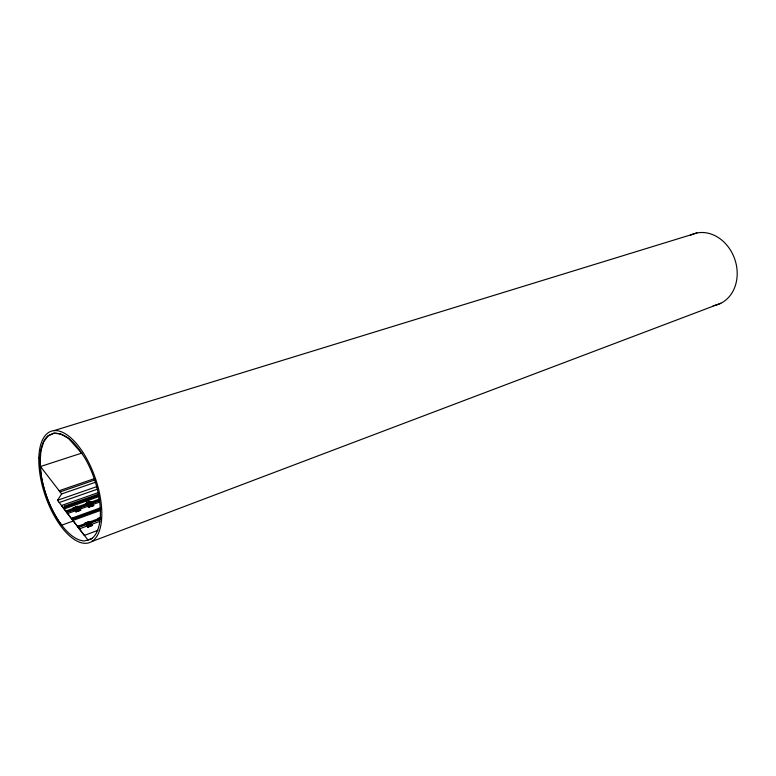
<?xml version="1.0" encoding="UTF-8"?>
<svg xmlns="http://www.w3.org/2000/svg" width="776" height="776" viewBox="0 0 776 776"><rect width="100%" height="100%" fill="white"/><g stroke="black" fill="none" stroke-linecap="round" stroke-linejoin="round"><path stroke-width="1.16" d="M98.688 494.06L64.418 506.136L64.039 507.465L64.932 508.629L98.562 496.727M98.028 495.389L64.903 507.087L64.932 508.629M66.29 511.917L66.891 512.305L74.884 509.463M100.007 498.871L66.891 510.647L66.891 512.305M77.571 507.824L67.289 511.481L67.076 512.538L67.551 513.557L77.163 510.123M67.289 511.481L66.891 510.647M73.138 508.008L77.823 506.34L73.138 508.008L73.836 509.095M73.982 508.183L74.292 508.59M74.729 508.328C75.99 507.698 74.787 506.844 75.127 507.979L74.37 508.251M100.172 507.931L72.857 517.796L72.469 519.115L73.371 520.289L100.123 510.589M74.874 509.958C73.526 509.667 77.222 507.795 77.28 510.763L76.814 509.279M99.522 509.279L73.351 518.746L73.371 520.289M76.737 509.657L75.97 509.929L75.679 509.075L87.436 504.982M75.97 509.929L75.679 509.075M75.98 511.879L80.704 510.055L79.977 509.114L80.675 510.201L75.98 511.879L75.253 510.938L77.134 510.268M76.446 511.374C74.855 510.288 80.84 511.743 79.559 509.425L78.793 509.696L79.036 507.873L79.327 508.726L78.56 508.998M78.085 507.135L76.649 506.922M79.802 510.172L79.559 509.425M78.037 527.234L78.648 527.641L78.657 525.982L100.269 518.048M98.397 519.716L79.065 526.817L78.832 527.874L79.307 528.902L88.939 525.352M79.065 526.817L78.657 525.982M86.97 504.419L86.281 503.333L90.899 501.694L91.587 502.77M87.669 500.578L88.454 499.919L87.581 500.578A0.98 0.698 7.7 0 1 86.728 500.18M87.494 503.575L87.184 503.178L88.435 503.149M88.018 505.263C86.524 503.673 92.742 506.127 92.674 502.499L89.909 503.488M88.251 503.314C86.931 502.722 97.252 501.015 89.725 503.265M89.124 507.174C84.031 507.184 101.792 503.537 89.162 507.029M89.861 504.972L90.404 506.068L89.938 504.594L89.104 505.234L88.813 504.39L92.121 503.207L92.489 503.682M84.875 523.218L89.57 521.501L84.875 523.218L85.583 524.324M89.104 505.234L88.813 504.39M89.579 506.67C87.998 505.593 93.915 507.038 92.645 504.749L91.888 505.021L91.743 503.954L92.208 505.418L91.888 505.021M85.729 523.393L86.117 523.46C88.095 521.103 85.428 525.051 90.094 522.258M90.899 501.694L86.243 503.478M90.346 524.217L90.899 525.333L90.346 524.217L91.102 523.936L90.811 523.082L86.301 524.76L86.505 523.848M86.572 523.169L87.339 522.898M91.17 502.47L90.491 502.004L90.802 502.402M86.64 525.207L86.679 524.081L86.64 525.207L91.335 523.48L91.374 522.355L91.335 523.48M91.665 504.322L92.412 504.06L92.121 503.207M87.746 525.177L87.455 524.314L87.746 525.177L88.59 524.518L89.065 526.012L88.513 524.896M92.412 504.06L92.674 502.499M88.222 526.632C87.028 526.361 92.489 524.343 91.587 525.391M92.877 505.486L92.645 504.749M87.766 527.156L92.489 525.274L91.752 524.314L92.46 525.42L87.766 527.156L87.058 526.05L91.723 524.46M89.085 522.161C90.297 522.646 88.047 521.346 88.716 522.51C89.929 521.132 90.908 523.907 89.57 521.501M93.013 504.594L93.741 505.525M89.851 522.316L89.172 522.219M91.102 523.936L90.811 523.082M98.028 518.397C98.649 517.01 96.69 521.792 100.802 517.379M98.862 518.572L98.901 518.426M100.385 518.446L99.697 517.961L100.094 518.834M92.48 538.282L87.94 539.989L57.502 500.287L61.624 493.943L95.991 482.09M88.454 499.919L87.766 500.161M89.735 502.266L90.763 502.596M91.733 541.58L720.846 303.261M97.912 530.338L84.312 535.421L61.411 505.554L97.931 492.712M90.676 524.712L99.774 521.356M87.911 526.225L91.267 524.983M91.655 525.051L87.94 526.07L91.617 525.245M97.999 518.543L100.764 517.524M99.26 518.64L100.473 518.077M86.951 523.664L90.307 522.432M79.356 527.088L100.967 519.144M86.485 524.993L90.724 523.451M73.109 521.045L61.721 525.177A56.153 25.268 71.1 0 1 47.646 436.093L53.554 433.202L60.625 433.92L68.375 438.275L81.402 452.903M72.798 519.163L100.861 509.037M78.958 509.473L99.493 502.14M88.396 506.243L90.239 505.583M76.135 510.967L79.482 509.764M89.259 506.272L92.567 505.089M79.87 509.832L76.164 510.821L79.831 510.026M92.955 505.157L89.298 506.127L92.916 505.341M88.697 503.013L87.95 503.275L87.678 504.837L87.717 503.721M76.446 507.727L79.424 506.932L76.601 507.931M78.88 507.3L87.843 504.167M93.547 502.13L99.26 500.093M67.58 511.753L99.551 500.355M93.139 502.945L98.853 500.918M75.602 509.444L78.958 508.251M88.736 504.759L92.034 503.585M64.369 507.514L99.367 495.146M87.717 500.375L88.406 500.132M59.209 502.528L96.922 489.346M57.502 500.287L97.572 486.348M59.141 490.723L94.672 478.55M60.062 491.916L95.584 479.714M81.926 453.038L40.478 466.531L61.624 493.943M53.835 430.651L696.897 232.984M64.418 506.136L64.903 507.087M72.857 517.796L73.351 518.746M99.949 499.657L99.221 498.735L99.92 499.802M86.281 503.333L87.009 504.274M79.598 507.165L79.404 508.076M77.823 506.34L78.551 507.281M77.794 506.485L78.522 507.426M89.541 521.647L90.278 522.597M78.648 508.629L79.113 510.104L78.793 509.696M690.359 235.225A37.355 30.788 71.1 0 1 735.027 259.96A37.355 30.788 71.1 0 1 713.173 305.657M88.406 499.589A0.98 0.698 7.7 0 1 88.416 500.287M88.803 500.869A1.562 1.106 7.7 0 1 87.523 502.179A1.562 1.106 7.7 0 1 85.758 500.976M40.963 450.555L40.08 461.827L41.157 474.679A56.376 25.375 71.1 0 0 84.361 540.93L90.773 539.242A56.376 25.375 71.1 0 0 85.166 458.5C78.037 447.432 69.083 433.687 54.504 433.076L48.384 435.627L43.776 441.612L40.963 450.555M74.574 508.396L74.535 509.522L74.574 508.396M38.819 458.16A58.898 26.51 71.1 0 0 85.02 543.316A58.898 26.51 71.1 0 0 87.106 459.363A58.898 26.51 71.1 0 0 38.819 458.16"/></g></svg>
